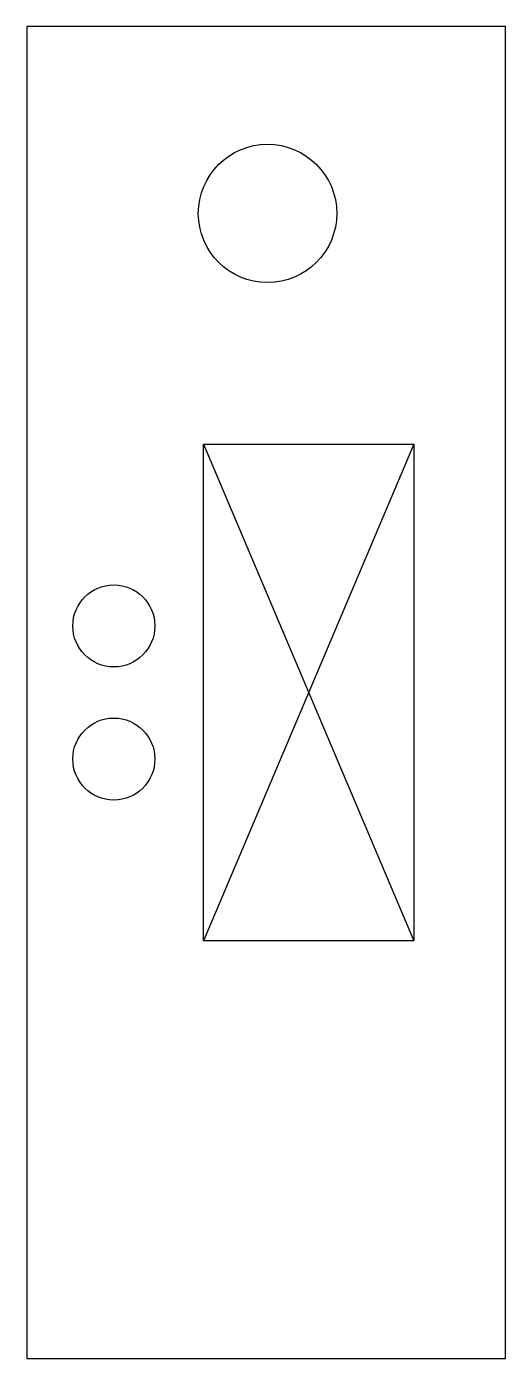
# Model space of a CAD drawing. Header units: millimetres. Extents: x 510 to 603, y -130 to 130.
import ezdxf

# ---------------------------------------------------------------- set-up
doc = ezdxf.new("R2010")
doc.units = ezdxf.units.MM
doc.layers.get('0').update_dxf_attribs({"linetype": 'CONTINUOUS'})

msp = doc.modelspace()

# ---------------------------------------------------------------- linework, layer by layer
for p, q in [((544.51, 48.5), (585.51, -48.5)), ((585.51, 48.5), (544.51, -48.5))]:
    msp.add_line(p, q)
for points in [[(510, -130), (603.34, -130), (603.34, 130), (510, 130)], [(544.51, 48.5), (585.51, 48.5), (585.51, -48.5), (544.51, -48.5)]]:
    msp.add_lwpolyline(points, close=True)
for centre, radius in [((556.97, 93.54), 13.5), ((527, 13), 8), ((527, -13), 8)]:
    msp.add_circle(centre, radius)

doc.saveas('drawing.dxf')
